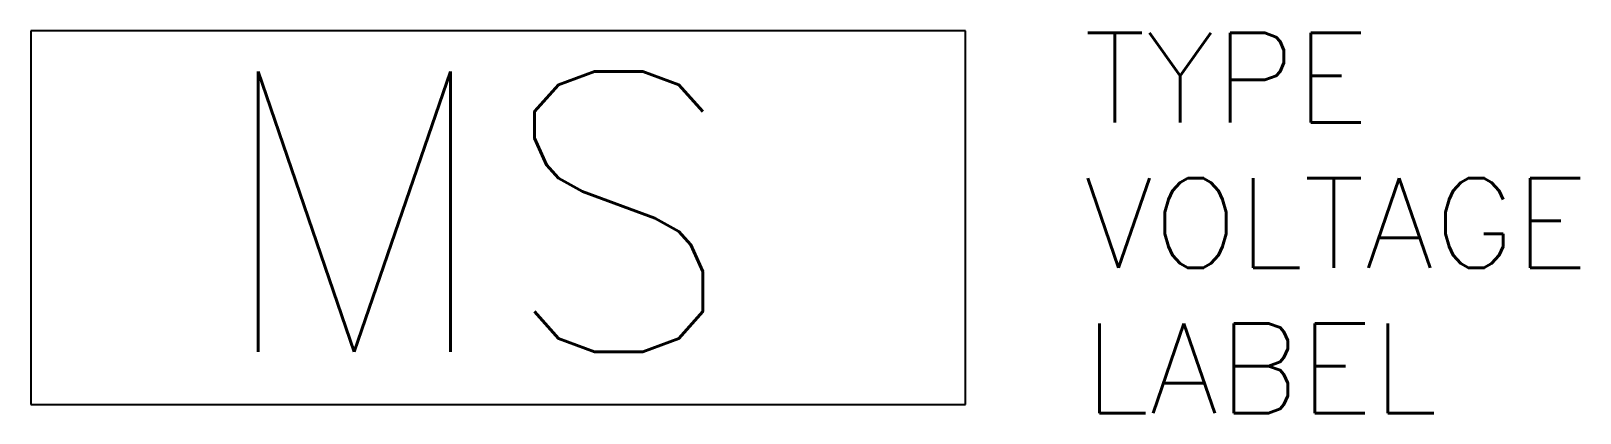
# Model space of a CAD drawing. Extents: x -0.156 to 0.362, y -0.003 to 0.125.
import ezdxf

# ---------------------------------------------------------------- set-up
doc = ezdxf.new("R2010")
doc.units = 0
doc.header["$MEASUREMENT"] = 0
doc.layers.get('0').update_dxf_attribs({"linetype": 'CONTINUOUS'})
doc.styles.add('ROMANS', font='romans', dxfattribs={"height": 0.03})

msp = doc.modelspace()

# ---------------------------------------------------------------- linework, layer by layer
for p, q in [((-0.15625, 0.125), (-0.15625, 0)), ((0.15625, 0.125), (-0.15625, 0.125)), ((0.15625, 0), (0.15625, 0.125)), ((-0.15625, 0), (0.15625, 0))]:
    msp.add_line(p, q)

# ---------------------------------------------------------------- texts
at = {"style": 'ROMANS'}
msp.add_text('MS', height=0.09375, dxfattribs=at).set_placement((-0.09635, 0.01771))
for tag, p, s, flags in [('TYPE', (0.19587, 0.09433), 'MOTOR STARTER SWITCHBOARD', 3), ('VOLTAGE', (0.19587, 0.04576), '', 1), ('LABEL', (0.19587, -0.00281), '', 1)]:
    msp.add_attdef(tag, p, s, height=0.03, dxfattribs=dict(at, flags=flags))

doc.saveas('drawing.dxf')
